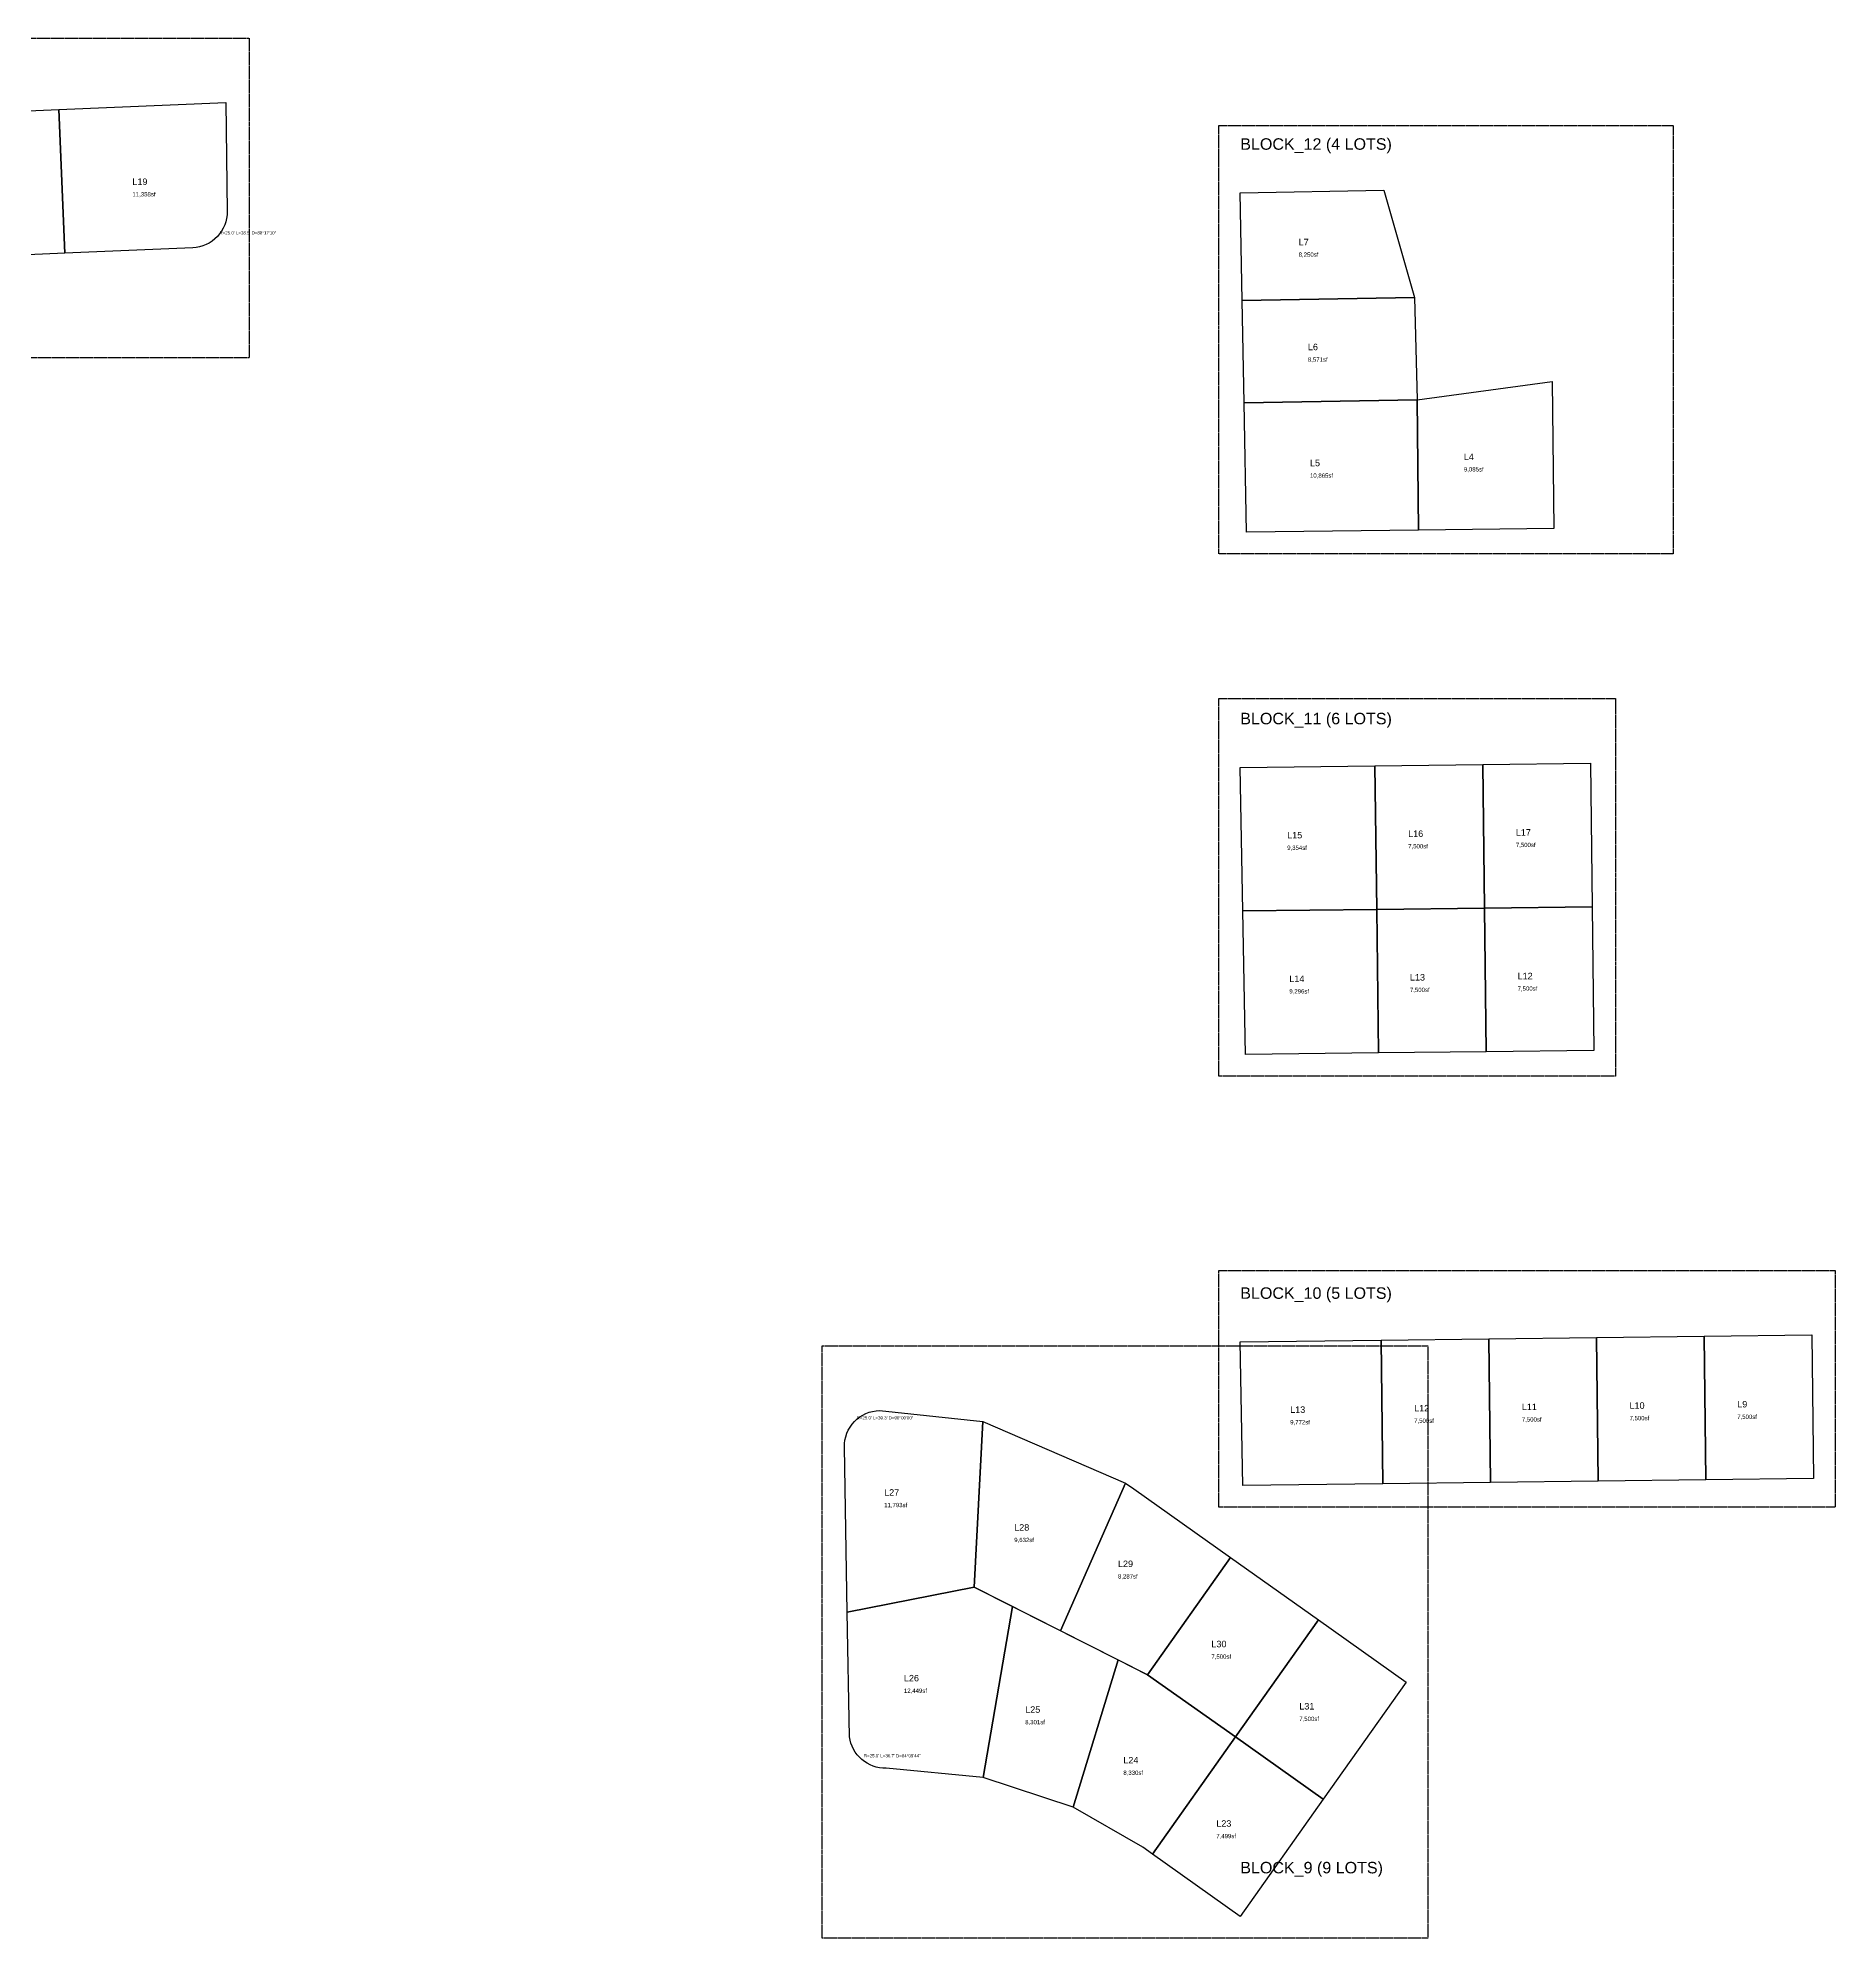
# Model space of a CAD drawing. Extents: x -844 to 2614, y -2909 to 108.
# Drawn here: x 1363 to 2614, y -1215 to 108 of the extents above; entities that cross this region are included whole.
import ezdxf

# ---------------------------------------------------------------- set-up
doc = ezdxf.new("R2010")
doc.units = 0
doc.linetypes.add('DASHED', pattern=[0.75, 0.5, -0.25])
for name, color, linetype in [('BLOCK-BORDER', 8, 'DASHED'), ('BLOCK-TITLE', 2, 'CONTINUOUS'), ('LOT-BOUNDARY', 4, 'CONTINUOUS'), ('LOT-CURVE', 6, 'CONTINUOUS'), ('LOT-DIM', 7, 'CONTINUOUS'), ('LOT-TEXT', 2, 'CONTINUOUS')]:
    doc.layers.add(name, color=color, linetype=linetype)
doc.styles.get("Standard").update_dxf_attribs({"font": 'Arial'})

msp = doc.modelspace()

# ---------------------------------------------------------------- linework, layer by layer
at = {"layer": 'BLOCK-BORDER'}
for p, q in [((-15, 107.8142), (1509.7244, 107.8142)), ((1509.7244, 107.8142), (1509.7244, -114.9117)), ((2185, -251.232), (2185, 46.7937)), ((2185, 46.7937), (2501.536, 46.7937)), ((2501.536, 46.7937), (2501.536, -251.232)), ((1509.7244, -114.9117), (-15, -114.9117)), ((2501.536, -251.232), (2185, -251.232)), ((2185, -614.9678), (2185, -352.0448)), ((2185, -352.0448), (2461.2396, -352.0448)), ((2461.2396, -352.0448), (2461.2396, -614.9678)), ((2461.2396, -614.9678), (2185, -614.9678)), ((2185, -914.9839), (2185, -750.1761)), ((2185, -750.1761), (2614.1945, -750.1761)), ((2614.1945, -750.1761), (2614.1945, -914.9839)), ((1908.8182, -1215), (1908.8182, -802.7971)), ((1908.8182, -802.7971), (2330.5874, -802.7971)), ((2330.5874, -802.7971), (2330.5874, -1215)), ((2614.1945, -914.9839), (2185, -914.9839)), ((2330.5874, -1215), (1908.8182, -1215))]:
    msp.add_line(p, q, dxfattribs=at)
at = {"layer": 'LOT-BOUNDARY'}
for p, q in [((1302.3487, 54.7743), (1377.2824, 57.9259)), ((1377.2824, 57.9259), (1493.5097, 62.8142)), ((1377.2824, 57.9259), (1381.4845, -41.9858)), ((1381.4845, -41.9858), (1377.2824, 57.9259)), ((1493.5097, 62.8142), (1494.4303, -12.9618)), ((2200, 0), (2299.9839, 1.7937)), ((2201.3453, -74.9879), (2200, 0)), ((2299.9839, 1.7937), (2321.326, -72.8355)), ((1470.4827, -38.2427), (1381.4845, -41.9858)), ((1381.4845, -41.9858), (1306.5508, -45.1373)), ((2321.326, -72.8355), (2201.3453, -74.9879)), ((2201.3453, -74.9879), (2321.326, -72.8355)), ((2202.6237, -146.2465), (2201.3453, -74.9879)), ((2321.326, -72.8355), (2323.1243, -144.0847)), ((2323.13, -144.0942), (2417.1836, -131.4434)), ((2417.1836, -131.4434), (2418.4223, -233.6359)), ((2323.1243, -144.0847), (2202.6237, -146.2465)), ((2202.6237, -146.2465), (2323.1243, -144.0847)), ((2323.1243, -144.0847), (2324.2292, -234.7776)), ((2324.2292, -234.7776), (2323.13, -144.0942)), ((2204.238, -236.232), (2202.6237, -146.2465)), ((2324.2292, -234.7776), (2204.238, -236.232)), ((2418.4223, -233.6359), (2324.2292, -234.7776)), ((2200, -400), (2293.8231, -398.8628)), ((2201.7937, -499.9839), (2200, -400)), ((2293.8231, -398.8628), (2368.8176, -397.9538)), ((2293.8231, -398.8628), (2295.0369, -498.8537)), ((2295.0369, -498.8537), (2293.8231, -398.8628)), ((2368.8176, -397.9538), (2443.8121, -397.0448)), ((2368.8176, -397.9538), (2370.0314, -497.9447)), ((2370.0314, -497.9447), (2368.8176, -397.9538)), ((2443.8121, -397.0448), (2445.0258, -497.0357)), ((2295.0369, -498.8537), (2201.7937, -499.9839)), ((2201.7937, -499.9839), (2295.0369, -498.8537)), ((2203.5874, -599.9678), (2201.7937, -499.9839)), ((2370.0314, -497.9447), (2295.0369, -498.8537)), ((2295.0369, -498.8537), (2370.0314, -497.9447)), ((2295.0369, -498.8537), (2296.2506, -598.8447)), ((2296.2506, -598.8447), (2295.0369, -498.8537)), ((2445.0258, -497.0357), (2370.0314, -497.9447)), ((2370.0314, -497.9447), (2445.0258, -497.0357)), ((2370.0314, -497.9447), (2371.2451, -597.9357)), ((2371.2451, -597.9357), (2370.0314, -497.9447)), ((2445.0258, -497.0357), (2446.2396, -597.0267)), ((2296.2506, -598.8447), (2203.5874, -599.9678)), ((2371.2451, -597.9357), (2296.2506, -598.8447)), ((2446.2396, -597.0267), (2371.2451, -597.9357)), ((2200, -800), (2298.0028, -798.8121)), ((2201.7937, -899.9839), (2200, -800)), ((2298.0028, -798.8121), (2372.9973, -797.9031)), ((2298.0028, -798.8121), (2299.2166, -898.8031)), ((2299.2166, -898.8031), (2298.0028, -798.8121)), ((2372.9973, -797.9031), (2447.9918, -796.9941)), ((2372.9973, -797.9031), (2374.211, -897.8941)), ((2374.211, -897.8941), (2372.9973, -797.9031)), ((2447.9918, -796.9941), (2522.9863, -796.0851)), ((2447.9918, -796.9941), (2449.2055, -896.985)), ((2449.2055, -896.985), (2447.9918, -796.9941)), ((2522.9863, -796.0851), (2597.9808, -795.1761)), ((2522.9863, -796.0851), (2524.2, -896.076)), ((2524.2, -896.076), (2522.9863, -796.0851)), ((2597.9808, -795.1761), (2599.1945, -895.167)), ((1948.8141, -847.7971), (2020.8134, -855.3288)), ((2020.8134, -855.3288), (2014.6057, -970.6931)), ((2014.6057, -970.6931), (2020.8134, -855.3288)), ((2020.8134, -855.3288), (2120.1061, -898.4453)), ((1926.3294, -988.223), (1924.2666, -873.2415)), ((2120.1061, -898.4453), (2074.6856, -1001.0417)), ((2074.6856, -1001.0417), (2120.1061, -898.4453)), ((2120.1061, -898.4453), (2125.7913, -902.3729)), ((2299.2166, -898.8031), (2201.7937, -899.9839)), ((2374.211, -897.8941), (2299.2166, -898.8031)), ((2449.2055, -896.985), (2374.211, -897.8941)), ((2524.2, -896.076), (2449.2055, -896.985)), ((2599.1945, -895.167), (2524.2, -896.076)), ((2125.7913, -902.3729), (2193.1751, -950.0932)), ((2193.1751, -950.0932), (2135.3814, -1031.7013)), ((2135.3814, -1031.7013), (2193.1751, -950.0932)), ((2193.1751, -950.0932), (2254.3812, -993.4384)), ((2014.6057, -970.6931), (1926.3294, -988.223)), ((1926.3294, -988.223), (2014.6057, -970.6931)), ((2074.6856, -1001.0417), (2014.6057, -970.6931)), ((2014.6057, -970.6931), (2041.3832, -984.2194)), ((1927.8843, -1074.8957), (1926.3294, -988.223)), ((2041.3832, -984.2194), (2020.8933, -1103.2183)), ((2020.8933, -1103.2183), (2041.3832, -984.2194)), ((2041.3832, -984.2194), (2114.852, -1021.3311)), ((2135.3814, -1031.7013), (2074.6856, -1001.0417)), ((2254.3812, -993.4384), (2196.5876, -1075.0466)), ((2196.5876, -1075.0466), (2254.3812, -993.4384)), ((2254.3812, -993.4384), (2315.5874, -1036.7837)), ((2114.852, -1021.3311), (2083.7243, -1124.0044)), ((2083.7243, -1124.0044), (2114.852, -1021.3311)), ((2114.852, -1021.3311), (2135.3814, -1031.7013)), ((2196.5876, -1075.0466), (2135.3814, -1031.7013)), ((2135.3814, -1031.7013), (2196.5876, -1075.0466)), ((2315.5874, -1036.7837), (2257.7937, -1118.3918)), ((2196.5876, -1075.0466), (2138.809, -1156.6636)), ((2138.809, -1156.6636), (2196.5876, -1075.0466)), ((2257.7937, -1118.3918), (2196.5876, -1075.0466)), ((2196.5876, -1075.0466), (2257.7937, -1118.3918)), ((2020.8933, -1103.2183), (1953.2928, -1096.7422)), ((2083.7243, -1124.0044), (2020.8933, -1103.2183)), ((2132.0274, -1151.861), (2083.7243, -1124.0044)), ((2257.7937, -1118.3918), (2200, -1200)), ((2138.809, -1156.6636), (2132.0274, -1151.861)), ((2200, -1200), (2138.809, -1156.6636))]:
    msp.add_line(p, q, dxfattribs=at)
at = {"layer": 'LOT-CURVE'}
for p, q in [((1494.4303, -12.9618), (1494.3436, -15.3669)), ((1491.7281, -24.5737), (1490.5374, -26.6652)), ((1492.7122, -22.3774), (1491.7281, -24.5737)), ((1493.4806, -20.0966), (1492.7122, -22.3774)), ((1494.0261, -17.7525), (1493.4806, -20.0966)), ((1494.3436, -15.3669), (1494.0261, -17.7525)), ((1472.8796, -38.0259), (1470.4827, -38.2427)), ((1475.2446, -37.5797), (1472.8796, -38.0259)), ((1477.5557, -36.9081), (1475.2446, -37.5797)), ((1479.7915, -36.0174), (1477.5557, -36.9081)), ((1481.9313, -34.9159), (1479.7915, -36.0174)), ((1483.9553, -33.6137), (1481.9313, -34.9159)), ((1485.8447, -32.1229), (1483.9553, -33.6137)), ((1487.582, -30.4573), (1485.8447, -32.1229)), ((1489.151, -28.6325), (1487.582, -30.4573)), ((1490.5374, -26.6652), (1489.151, -28.6325)), ((1927.0067, -861.4055), (1928.23, -859.2789)), ((1928.23, -859.2789), (1929.6559, -857.2824)), ((1929.6559, -857.2824), (1931.2707, -855.4353)), ((1931.2707, -855.4353), (1933.0587, -853.7554)), ((1933.0587, -853.7554), (1935.0027, -852.2588)), ((1935.0027, -852.2588), (1937.0841, -850.96)), ((1937.0841, -850.96), (1939.2827, -849.8714)), ((1939.2827, -849.8714), (1941.5775, -849.0036)), ((1941.5775, -849.0036), (1943.9463, -848.3648)), ((1943.9463, -848.3648), (1946.3663, -847.9614)), ((1946.3663, -847.9614), (1948.8141, -847.7971)), ((1924.2666, -873.2415), (1924.343, -870.7893)), ((1924.343, -870.7893), (1924.6594, -868.3564)), ((1924.6594, -868.3564), (1925.2127, -865.9662)), ((1925.2127, -865.9662), (1925.9977, -863.6418)), ((1925.9977, -863.6418), (1927.0067, -861.4055)), ((1928.2772, -1077.1562), (1927.8843, -1074.8957)), ((1928.8756, -1079.3711), (1928.2772, -1077.1562)), ((1929.6746, -1081.5218), (1928.8756, -1079.3711)), ((1930.6674, -1083.5903), (1929.6746, -1081.5218)), ((1931.8457, -1085.559), (1930.6674, -1083.5903)), ((1933.1995, -1087.4114), (1931.8457, -1085.559)), ((1934.7174, -1089.1319), (1933.1995, -1087.4114)), ((1936.3866, -1090.706), (1934.7174, -1089.1319)), ((1938.1932, -1092.1204), (1936.3866, -1090.706)), ((1940.1217, -1093.3632), (1938.1932, -1092.1204)), ((1942.1561, -1094.424), (1940.1217, -1093.3632)), ((1944.2792, -1095.2938), (1942.1561, -1094.424)), ((1946.4731, -1095.9654), (1944.2792, -1095.2938)), ((1948.7194, -1096.4329), (1946.4731, -1095.9654)), ((1950.999, -1096.6926), (1948.7194, -1096.4329)), ((1953.2928, -1096.7422), (1950.999, -1096.6926))]:
    msp.add_line(p, q, dxfattribs=at)

# ---------------------------------------------------------------- texts
at = {"layer": 'BLOCK-TITLE'}
for s, p in [('BLOCK_12 (4 LOTS)', (2200, 30)), ('BLOCK_11 (6 LOTS)', (2200, -370)), ('BLOCK_10 (5 LOTS)', (2200, -770)), ('BLOCK_9 (9 LOTS)', (2200, -1170))]:
    msp.add_text(s, height=8, dxfattribs=at).set_placement(p)
at = {"layer": 'LOT-DIM'}
for s, p in [('R=25.0\' L=38.5\' D=88%%d17\'10"', (1489.082, -28.9573)), ('R=25.0\' L=39.3\' D=90%%d00\'00"', (1932.7707, -853.9353)), ('R=25.0\' L=36.7\' D=84%%d09\'44"', (1937.8866, -1089.206))]:
    msp.add_text(s, height=2.2, dxfattribs=at).set_placement(p)
at = {"layer": 'LOT-TEXT'}
for s, height, p in [('11,358sf', 3, (1428.4379, -2.49)), ('L19', 4.5, (1428.4379, 5.51)), ('L7', 4.5, (2240.6638, -36.5074)), ('8,250sf', 3, (2240.6638, -44.5074)), ('L6', 4.5, (2247.1048, -109.5386)), ('8,571sf', 3, (2247.1048, -117.5386)), ('L4', 4.5, (2355.7413, -185.9878)), ('10,865sf', 3, (2248.5538, -198.3352)), ('L5', 4.5, (2248.5538, -190.3352)), ('9,085sf', 3, (2355.7413, -193.9878)), ('L15', 4.5, (2232.6634, -449.4251)), ('L16', 4.5, (2316.9272, -448.4037)), ('L17', 4.5, (2391.9217, -447.4947)), ('9,354sf', 3, (2232.6634, -457.4251)), ('7,500sf', 3, (2316.9272, -456.4037)), ('7,500sf', 3, (2391.9217, -455.4947)), ('9,296sf', 3, (2234.1672, -557.4125)), ('L14', 4.5, (2234.1672, -549.4125)), ('7,500sf', 3, (2318.141, -556.3947)), ('L13', 4.5, (2318.141, -548.3947)), ('7,500sf', 3, (2393.1355, -555.4857)), ('L12', 4.5, (2393.1355, -547.4857)), ('L13', 4.5, (2234.7533, -849.3998)), ('L12', 4.5, (2321.1069, -848.3531)), ('L11', 4.5, (2396.1014, -847.4441)), ('L10', 4.5, (2471.0959, -846.5351)), ('L9', 4.5, (2546.0904, -845.6261)), ('9,772sf', 3, (2234.7533, -857.3998)), ('7,500sf', 3, (2321.1069, -856.3531)), ('7,500sf', 3, (2396.1014, -855.4441)), ('7,500sf', 3, (2471.0959, -854.5351)), ('7,500sf', 3, (2546.0904, -853.6261)), ('11,793sf', 3, (1951.9658, -915.0567)), ('L27', 4.5, (1951.9658, -907.0567)), ('9,632sf', 3, (2042.5527, -939.3772)), ('L28', 4.5, (2042.5527, -931.3772)), ('L29', 4.5, (2114.8279, -956.7309)), ('8,287sf', 3, (2114.8279, -964.7309)), ('7,500sf', 3, (2179.8813, -1020.5699)), ('L30', 4.5, (2179.8813, -1012.5699)), ('L26', 4.5, (1965.7314, -1036.3319)), ('12,449sf', 3, (1965.7314, -1044.3319)), ('L25', 4.5, (2050.2132, -1058.1933)), ('L31', 4.5, (2241.0875, -1055.9151)), ('8,301sf', 3, (2050.2132, -1066.1933)), ('7,500sf', 3, (2241.0875, -1063.9151)), ('L24', 4.5, (2118.5636, -1093.4347)), ('8,330sf', 3, (2118.5636, -1101.4347)), ('L23', 4.5, (2183.2976, -1137.5255)), ('7,499sf', 3, (2183.2976, -1145.5255))]:
    msp.add_text(s, height=height, dxfattribs=at).set_placement(p)

doc.saveas('drawing.dxf')
